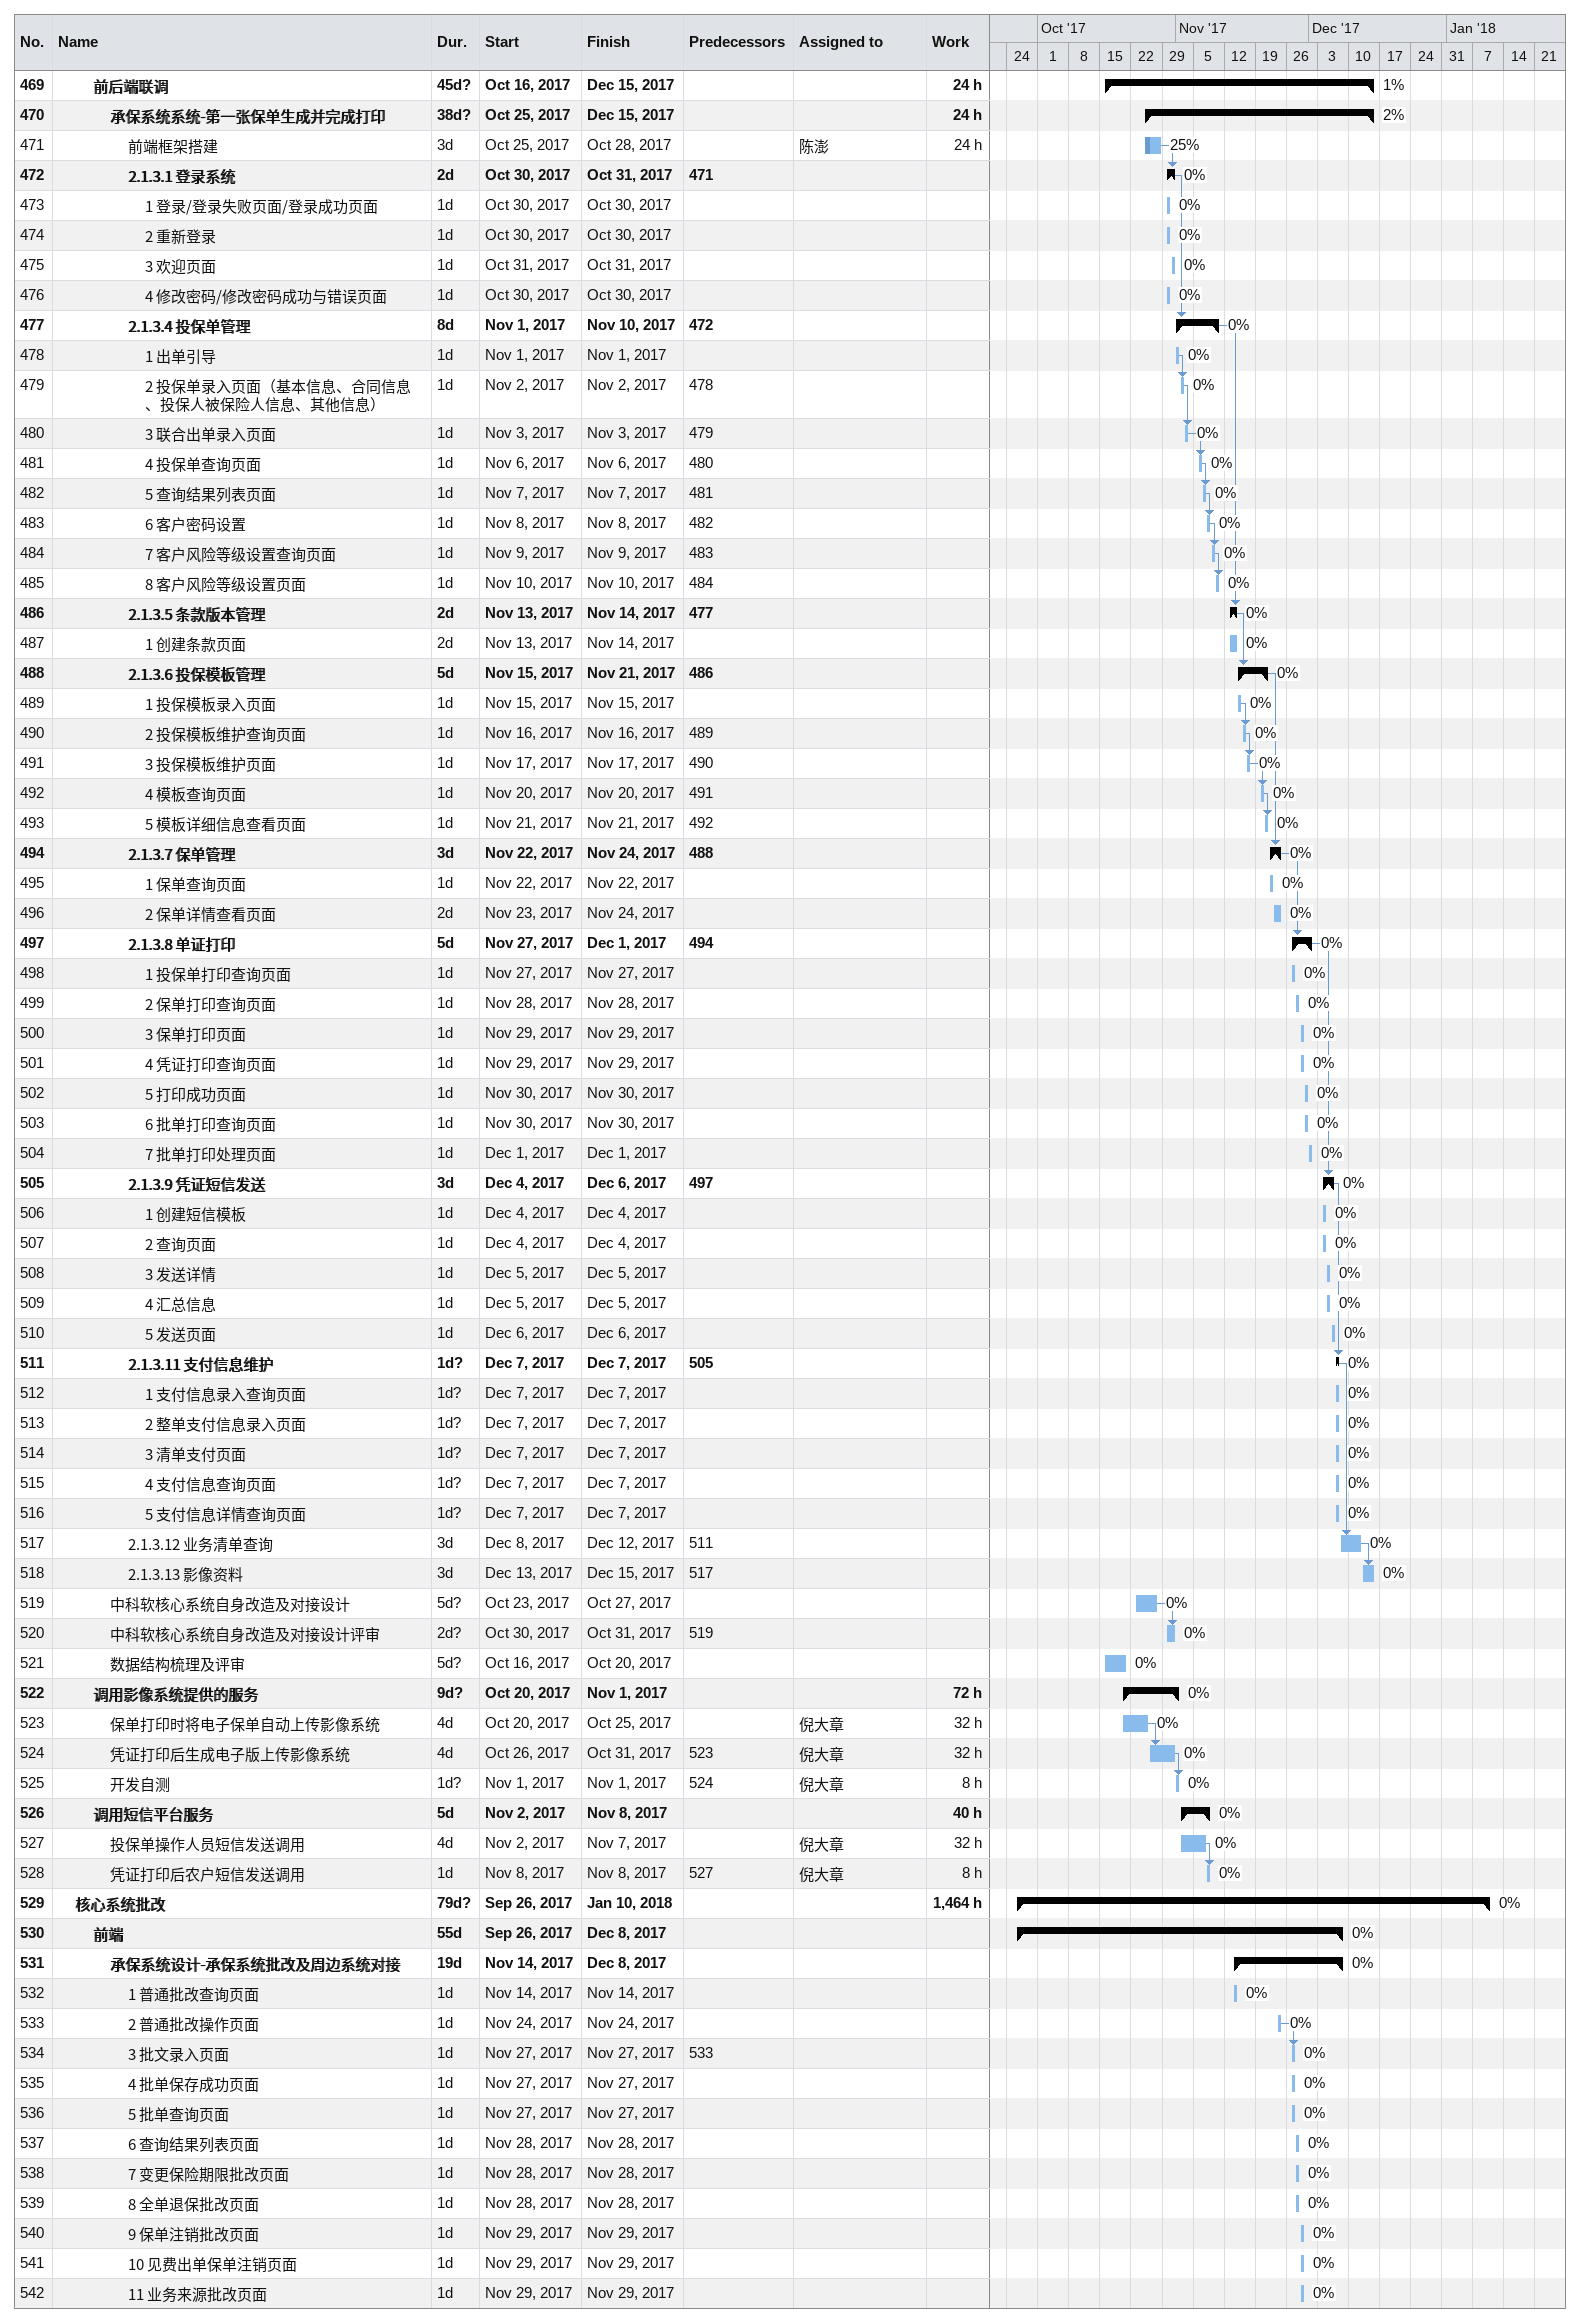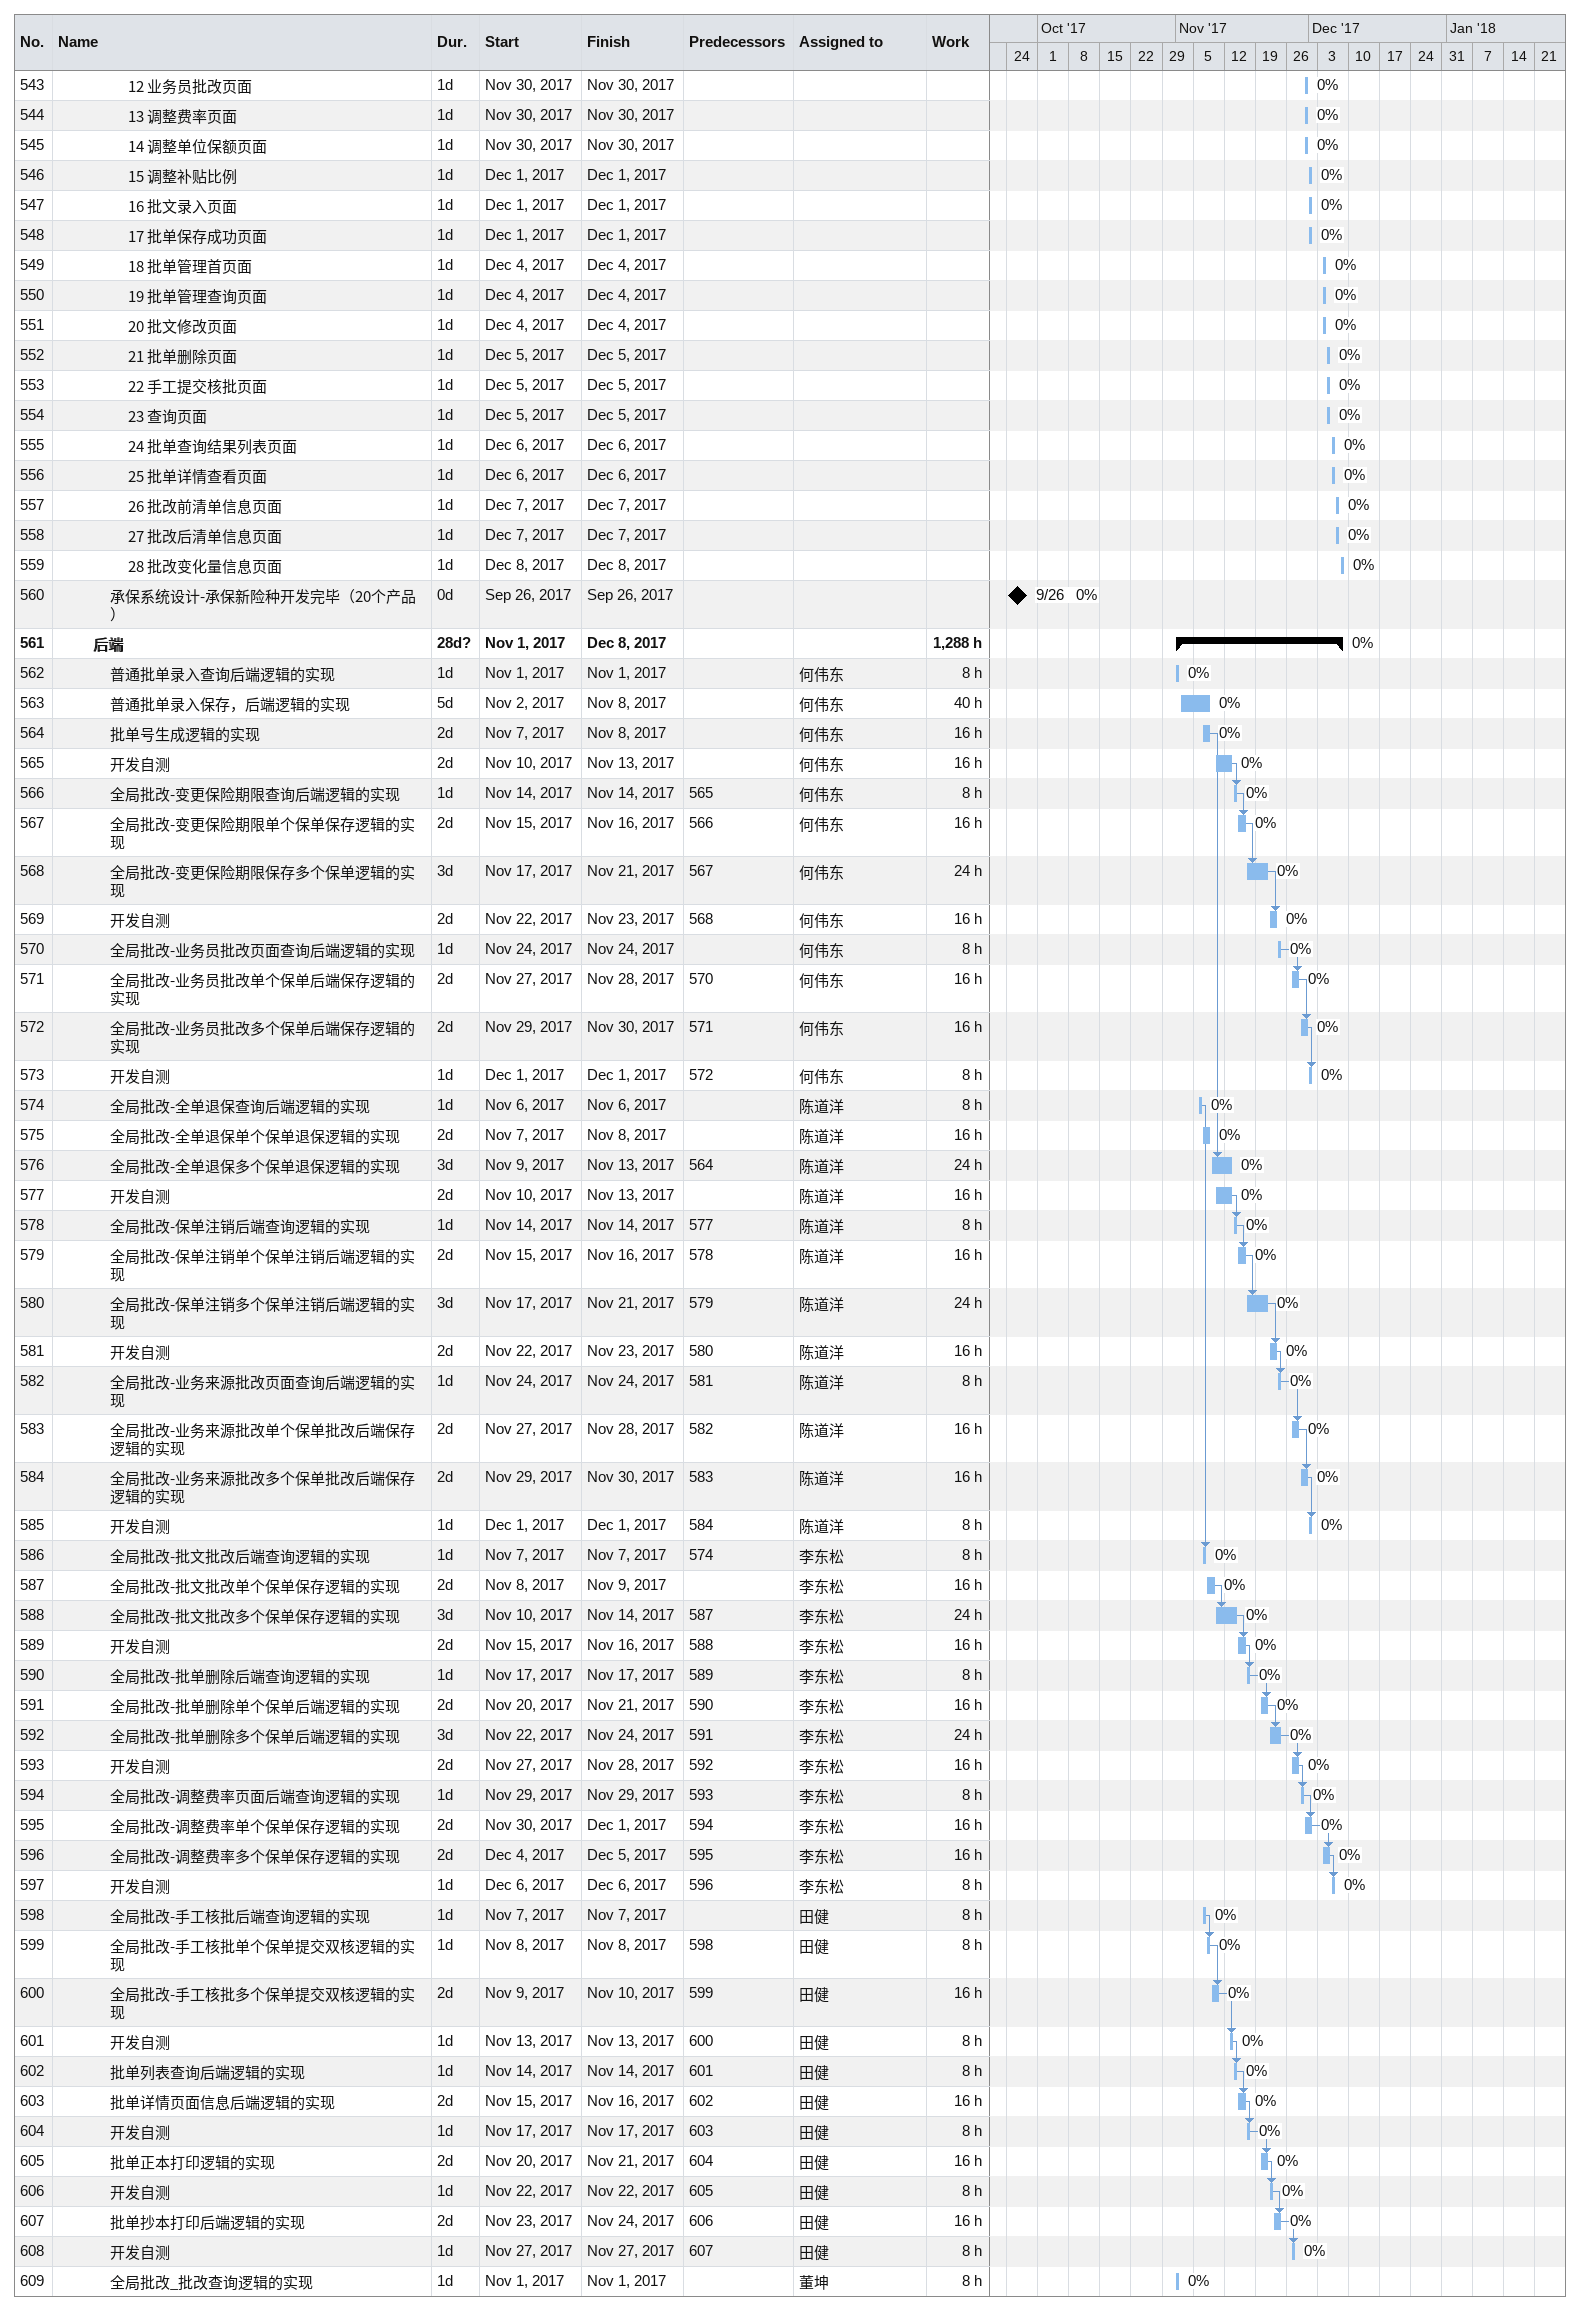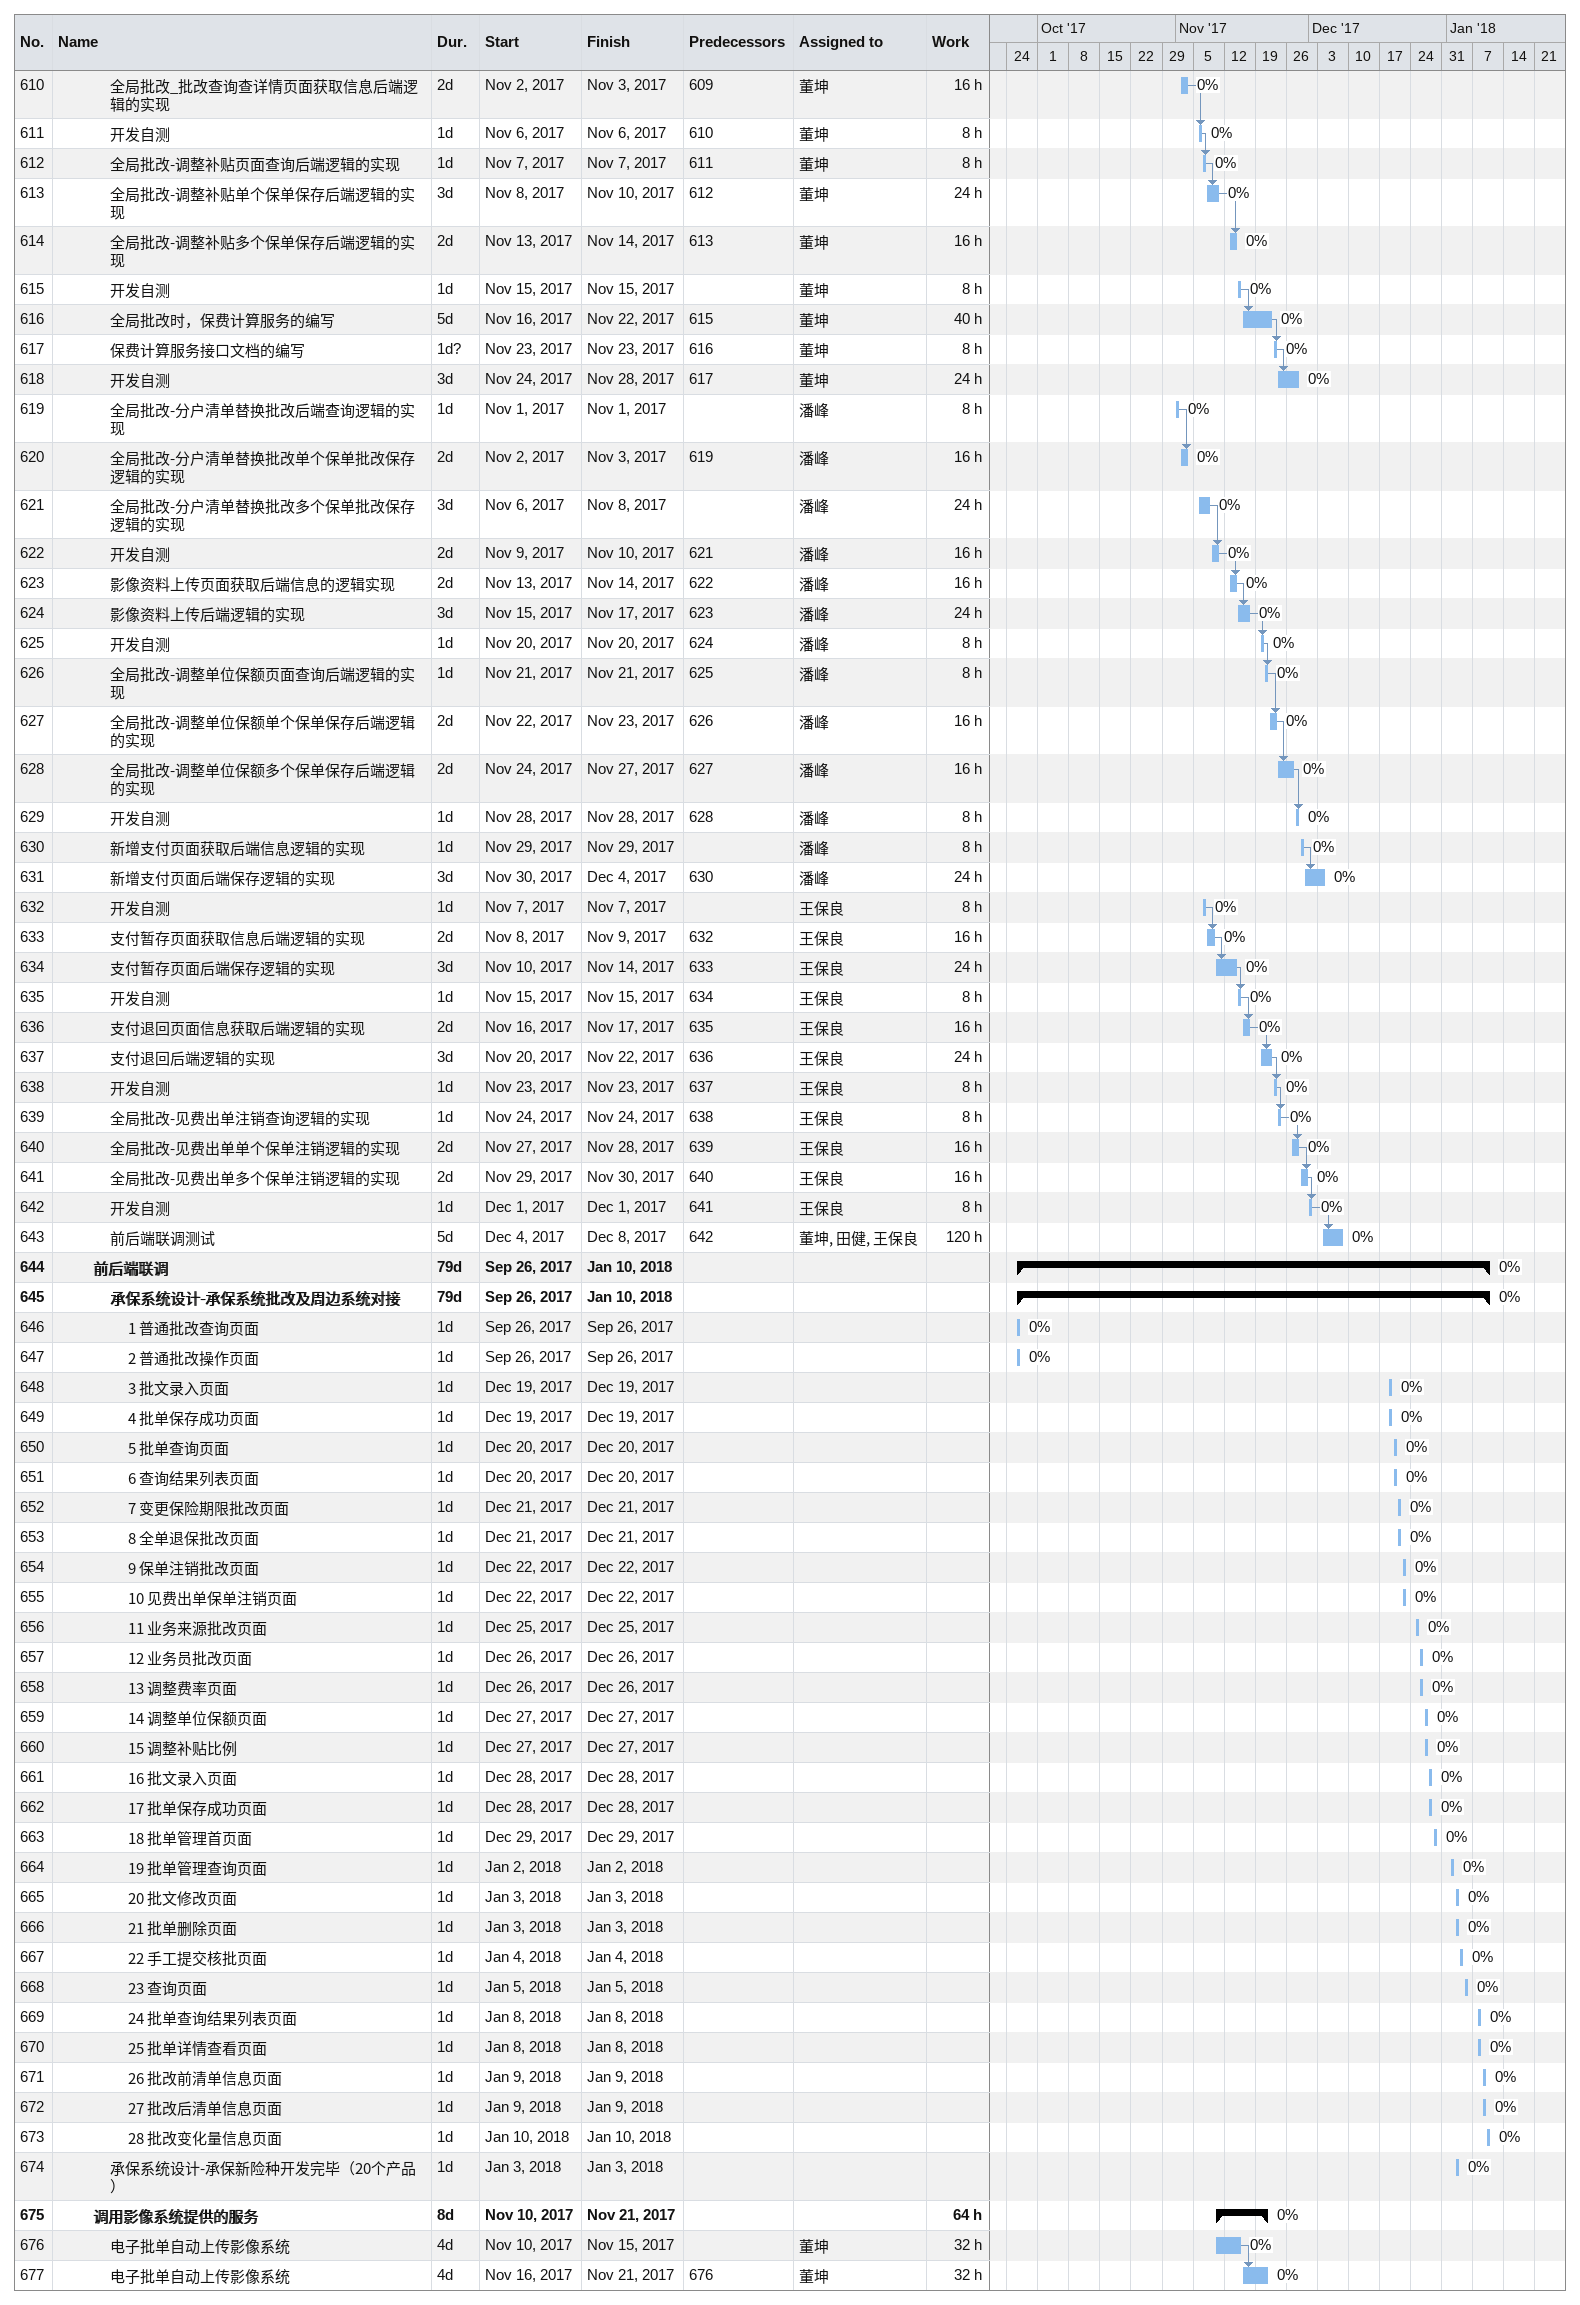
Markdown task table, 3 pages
| ID | Level | Task | Duration | Start | Finish | Predecessors | Resources | % complete | Work (h) |
|---|---|---|---|---|---|---|---|---|---|
| 469 | 3 | **前后端联调** | 45d? | 2017-10-16 | 2017-12-15 |  |  | 1 | 24 |
| 470 | 4 | **承保系统系统-第一张保单生成并完成打印** | 38d? | 2017-10-25 | 2017-12-15 |  |  | 2 | 24 |
| 471 | 5 | 前端框架搭建 | 3d | 2017-10-25 | 2017-10-28 |  | 陈澎 | 25 | 24 |
| 472 | 5 | **2.1.3.1 登录系统** | 2d | 2017-10-30 | 2017-10-31 | 471 |  | 0 |  |
| 473 | 6 | 1 登录/登录失败页面/登录成功页面 | 1d | 2017-10-30 | 2017-10-30 |  |  | 0 |  |
| 474 | 6 | 2 重新登录 | 1d | 2017-10-30 | 2017-10-30 |  |  | 0 |  |
| 475 | 6 | 3 欢迎页面 | 1d | 2017-10-31 | 2017-10-31 |  |  | 0 |  |
| 476 | 6 | 4 修改密码/修改密码成功与错误页面 | 1d | 2017-10-30 | 2017-10-30 |  |  | 0 |  |
| 477 | 5 | **2.1.3.4 投保单管理** | 8d | 2017-11-01 | 2017-11-10 | 472 |  | 0 |  |
| 478 | 6 | 1 出单引导 | 1d | 2017-11-01 | 2017-11-01 |  |  | 0 |  |
| 479 | 6 | 2 投保单录入页面（基本信息、合同信息、投保人被保险人信息、其他信息） | 1d | 2017-11-02 | 2017-11-02 | 478 |  | 0 |  |
| 480 | 6 | 3 联合出单录入页面 | 1d | 2017-11-03 | 2017-11-03 | 479 |  | 0 |  |
| 481 | 6 | 4 投保单查询页面 | 1d | 2017-11-06 | 2017-11-06 | 480 |  | 0 |  |
| 482 | 6 | 5 查询结果列表页面 | 1d | 2017-11-07 | 2017-11-07 | 481 |  | 0 |  |
| 483 | 6 | 6 客户密码设置 | 1d | 2017-11-08 | 2017-11-08 | 482 |  | 0 |  |
| 484 | 6 | 7 客户风险等级设置查询页面 | 1d | 2017-11-09 | 2017-11-09 | 483 |  | 0 |  |
| 485 | 6 | 8 客户风险等级设置页面 | 1d | 2017-11-10 | 2017-11-10 | 484 |  | 0 |  |
| 486 | 5 | **2.1.3.5 条款版本管理** | 2d | 2017-11-13 | 2017-11-14 | 477 |  | 0 |  |
| 487 | 6 | 1 创建条款页面 | 2d | 2017-11-13 | 2017-11-14 |  |  | 0 |  |
| 488 | 5 | **2.1.3.6 投保模板管理** | 5d | 2017-11-15 | 2017-11-21 | 486 |  | 0 |  |
| 489 | 6 | 1 投保模板录入页面 | 1d | 2017-11-15 | 2017-11-15 |  |  | 0 |  |
| 490 | 6 | 2 投保模板维护查询页面 | 1d | 2017-11-16 | 2017-11-16 | 489 |  | 0 |  |
| 491 | 6 | 3 投保模板维护页面 | 1d | 2017-11-17 | 2017-11-17 | 490 |  | 0 |  |
| 492 | 6 | 4 模板查询页面 | 1d | 2017-11-20 | 2017-11-20 | 491 |  | 0 |  |
| 493 | 6 | 5 模板详细信息查看页面 | 1d | 2017-11-21 | 2017-11-21 | 492 |  | 0 |  |
| 494 | 5 | **2.1.3.7 保单管理** | 3d | 2017-11-22 | 2017-11-24 | 488 |  | 0 |  |
| 495 | 6 | 1 保单查询页面 | 1d | 2017-11-22 | 2017-11-22 |  |  | 0 |  |
| 496 | 6 | 2 保单详情查看页面 | 2d | 2017-11-23 | 2017-11-24 |  |  | 0 |  |
| 497 | 5 | **2.1.3.8 单证打印** | 5d | 2017-11-27 | 2017-12-01 | 494 |  | 0 |  |
| 498 | 6 | 1 投保单打印查询页面 | 1d | 2017-11-27 | 2017-11-27 |  |  | 0 |  |
| 499 | 6 | 2 保单打印查询页面 | 1d | 2017-11-28 | 2017-11-28 |  |  | 0 |  |
| 500 | 6 | 3 保单打印页面 | 1d | 2017-11-29 | 2017-11-29 |  |  | 0 |  |
| 501 | 6 | 4 凭证打印查询页面 | 1d | 2017-11-29 | 2017-11-29 |  |  | 0 |  |
| 502 | 6 | 5 打印成功页面 | 1d | 2017-11-30 | 2017-11-30 |  |  | 0 |  |
| 503 | 6 | 6 批单打印查询页面 | 1d | 2017-11-30 | 2017-11-30 |  |  | 0 |  |
| 504 | 6 | 7 批单打印处理页面 | 1d | 2017-12-01 | 2017-12-01 |  |  | 0 |  |
| 505 | 5 | **2.1.3.9 凭证短信发送** | 3d | 2017-12-04 | 2017-12-06 | 497 |  | 0 |  |
| 506 | 6 | 1 创建短信模板 | 1d | 2017-12-04 | 2017-12-04 |  |  | 0 |  |
| 507 | 6 | 2 查询页面 | 1d | 2017-12-04 | 2017-12-04 |  |  | 0 |  |
| 508 | 6 | 3 发送详情 | 1d | 2017-12-05 | 2017-12-05 |  |  | 0 |  |
| 509 | 6 | 4 汇总信息 | 1d | 2017-12-05 | 2017-12-05 |  |  | 0 |  |
| 510 | 6 | 5 发送页面 | 1d | 2017-12-06 | 2017-12-06 |  |  | 0 |  |
| 511 | 5 | **2.1.3.11 支付信息维护** | 1d? | 2017-12-07 | 2017-12-07 | 505 |  | 0 |  |
| 512 | 6 | 1 支付信息录入查询页面 | 1d? | 2017-12-07 | 2017-12-07 |  |  | 0 |  |
| 513 | 6 | 2 整单支付信息录入页面 | 1d? | 2017-12-07 | 2017-12-07 |  |  | 0 |  |
| 514 | 6 | 3 清单支付页面 | 1d? | 2017-12-07 | 2017-12-07 |  |  | 0 |  |
| 515 | 6 | 4 支付信息查询页面 | 1d? | 2017-12-07 | 2017-12-07 |  |  | 0 |  |
| 516 | 6 | 5 支付信息详情查询页面 | 1d? | 2017-12-07 | 2017-12-07 |  |  | 0 |  |
| 517 | 5 | 2.1.3.12 业务清单查询 | 3d | 2017-12-08 | 2017-12-12 | 511 |  | 0 |  |
| 518 | 5 | 2.1.3.13 影像资料 | 3d | 2017-12-13 | 2017-12-15 | 517 |  | 0 |  |
| 519 | 4 | 中科软核心系统自身改造及对接设计 | 5d? | 2017-10-23 | 2017-10-27 |  |  | 0 |  |
| 520 | 4 | 中科软核心系统自身改造及对接设计评审 | 2d? | 2017-10-30 | 2017-10-31 | 519 |  | 0 |  |
| 521 | 4 | 数据结构梳理及评审 | 5d? | 2017-10-16 | 2017-10-20 |  |  | 0 |  |
| 522 | 3 | **调用影像系统提供的服务** | 9d? | 2017-10-20 | 2017-11-01 |  |  | 0 | 72 |
| 523 | 4 | 保单打印时将电子保单自动上传影像系统 | 4d | 2017-10-20 | 2017-10-25 |  | 倪大章 | 0 | 32 |
| 524 | 4 | 凭证打印后生成电子版上传影像系统 | 4d | 2017-10-26 | 2017-10-31 | 523 | 倪大章 | 0 | 32 |
| 525 | 4 | 开发自测 | 1d? | 2017-11-01 | 2017-11-01 | 524 | 倪大章 | 0 | 8 |
| 526 | 3 | **调用短信平台服务** | 5d | 2017-11-02 | 2017-11-08 |  |  | 0 | 40 |
| 527 | 4 | 投保单操作人员短信发送调用 | 4d | 2017-11-02 | 2017-11-07 |  | 倪大章 | 0 | 32 |
| 528 | 4 | 凭证打印后农户短信发送调用 | 1d | 2017-11-08 | 2017-11-08 | 527 | 倪大章 | 0 | 8 |
| 529 | 2 | **核心系统批改** | 79d? | 2017-09-26 | 2018-01-10 |  |  | 0 | 1464 |
| 530 | 3 | **前端** | 55d | 2017-09-26 | 2017-12-08 |  |  | 0 |  |
| 531 | 4 | **承保系统设计-承保系统批改及周边系统对接** | 19d | 2017-11-14 | 2017-12-08 |  |  | 0 |  |
| 532 | 5 | 1 普通批改查询页面 | 1d | 2017-11-14 | 2017-11-14 |  |  | 0 |  |
| 533 | 5 | 2 普通批改操作页面 | 1d | 2017-11-24 | 2017-11-24 |  |  | 0 |  |
| 534 | 5 | 3 批文录入页面 | 1d | 2017-11-27 | 2017-11-27 | 533 |  | 0 |  |
| 535 | 5 | 4 批单保存成功页面 | 1d | 2017-11-27 | 2017-11-27 |  |  | 0 |  |
| 536 | 5 | 5 批单查询页面 | 1d | 2017-11-27 | 2017-11-27 |  |  | 0 |  |
| 537 | 5 | 6 查询结果列表页面 | 1d | 2017-11-28 | 2017-11-28 |  |  | 0 |  |
| 538 | 5 | 7 变更保险期限批改页面 | 1d | 2017-11-28 | 2017-11-28 |  |  | 0 |  |
| 539 | 5 | 8 全单退保批改页面 | 1d | 2017-11-28 | 2017-11-28 |  |  | 0 |  |
| 540 | 5 | 9 保单注销批改页面 | 1d | 2017-11-29 | 2017-11-29 |  |  | 0 |  |
| 541 | 5 | 10 见费出单保单注销页面 | 1d | 2017-11-29 | 2017-11-29 |  |  | 0 |  |
| 542 | 5 | 11 业务来源批改页面 | 1d | 2017-11-29 | 2017-11-29 |  |  | 0 |  |
| 543 | 5 | 12 业务员批改页面 | 1d | 2017-11-30 | 2017-11-30 |  |  | 0 |  |
| 544 | 5 | 13 调整费率页面 | 1d | 2017-11-30 | 2017-11-30 |  |  | 0 |  |
| 545 | 5 | 14 调整单位保额页面 | 1d | 2017-11-30 | 2017-11-30 |  |  | 0 |  |
| 546 | 5 | 15 调整补贴比例 | 1d | 2017-12-01 | 2017-12-01 |  |  | 0 |  |
| 547 | 5 | 16 批文录入页面 | 1d | 2017-12-01 | 2017-12-01 |  |  | 0 |  |
| 548 | 5 | 17 批单保存成功页面 | 1d | 2017-12-01 | 2017-12-01 |  |  | 0 |  |
| 549 | 5 | 18 批单管理首页面 | 1d | 2017-12-04 | 2017-12-04 |  |  | 0 |  |
| 550 | 5 | 19 批单管理查询页面 | 1d | 2017-12-04 | 2017-12-04 |  |  | 0 |  |
| 551 | 5 | 20 批文修改页面 | 1d | 2017-12-04 | 2017-12-04 |  |  | 0 |  |
| 552 | 5 | 21 批单删除页面 | 1d | 2017-12-05 | 2017-12-05 |  |  | 0 |  |
| 553 | 5 | 22 手工提交核批页面 | 1d | 2017-12-05 | 2017-12-05 |  |  | 0 |  |
| 554 | 5 | 23 查询页面 | 1d | 2017-12-05 | 2017-12-05 |  |  | 0 |  |
| 555 | 5 | 24 批单查询结果列表页面 | 1d | 2017-12-06 | 2017-12-06 |  |  | 0 |  |
| 556 | 5 | 25 批单详情查看页面 | 1d | 2017-12-06 | 2017-12-06 |  |  | 0 |  |
| 557 | 5 | 26 批改前清单信息页面 | 1d | 2017-12-07 | 2017-12-07 |  |  | 0 |  |
| 558 | 5 | 27 批改后清单信息页面 | 1d | 2017-12-07 | 2017-12-07 |  |  | 0 |  |
| 559 | 5 | 28 批改变化量信息页面 | 1d | 2017-12-08 | 2017-12-08 |  |  | 0 |  |
| 560 | 4 | 承保系统设计-承保新险种开发完毕（20个产品） | 0d | 2017-09-26 | 2017-09-26 |  |  | 0 |  |
| 561 | 3 | **后端** | 28d? | 2017-11-01 | 2017-12-08 |  |  | 0 | 1288 |
| 562 | 4 | 普通批单录入查询后端逻辑的实现 | 1d | 2017-11-01 | 2017-11-01 |  | 何伟东 | 0 | 8 |
| 563 | 4 | 普通批单录入保存，后端逻辑的实现 | 5d | 2017-11-02 | 2017-11-08 |  | 何伟东 | 0 | 40 |
| 564 | 4 | 批单号生成逻辑的实现 | 2d | 2017-11-07 | 2017-11-08 |  | 何伟东 | 0 | 16 |
| 565 | 4 | 开发自测 | 2d | 2017-11-10 | 2017-11-13 |  | 何伟东 | 0 | 16 |
| 566 | 4 | 全局批改-变更保险期限查询后端逻辑的实现 | 1d | 2017-11-14 | 2017-11-14 | 565 | 何伟东 | 0 | 8 |
| 567 | 4 | 全局批改-变更保险期限单个保单保存逻辑的实现 | 2d | 2017-11-15 | 2017-11-16 | 566 | 何伟东 | 0 | 16 |
| 568 | 4 | 全局批改-变更保险期限保存多个保单逻辑的实现 | 3d | 2017-11-17 | 2017-11-21 | 567 | 何伟东 | 0 | 24 |
| 569 | 4 | 开发自测 | 2d | 2017-11-22 | 2017-11-23 | 568 | 何伟东 | 0 | 16 |
| 570 | 4 | 全局批改-业务员批改页面查询后端逻辑的实现 | 1d | 2017-11-24 | 2017-11-24 |  | 何伟东 | 0 | 8 |
| 571 | 4 | 全局批改-业务员批改单个保单后端保存逻辑的实现 | 2d | 2017-11-27 | 2017-11-28 | 570 | 何伟东 | 0 | 16 |
| 572 | 4 | 全局批改-业务员批改多个保单后端保存逻辑的实现 | 2d | 2017-11-29 | 2017-11-30 | 571 | 何伟东 | 0 | 16 |
| 573 | 4 | 开发自测 | 1d | 2017-12-01 | 2017-12-01 | 572 | 何伟东 | 0 | 8 |
| 574 | 4 | 全局批改-全单退保查询后端逻辑的实现 | 1d | 2017-11-06 | 2017-11-06 |  | 陈道洋 | 0 | 8 |
| 575 | 4 | 全局批改-全单退保单个保单退保逻辑的实现 | 2d | 2017-11-07 | 2017-11-08 |  | 陈道洋 | 0 | 16 |
| 576 | 4 | 全局批改-全单退保多个保单退保逻辑的实现 | 3d | 2017-11-09 | 2017-11-13 | 564 | 陈道洋 | 0 | 24 |
| 577 | 4 | 开发自测 | 2d | 2017-11-10 | 2017-11-13 |  | 陈道洋 | 0 | 16 |
| 578 | 4 | 全局批改-保单注销后端查询逻辑的实现 | 1d | 2017-11-14 | 2017-11-14 | 577 | 陈道洋 | 0 | 8 |
| 579 | 4 | 全局批改-保单注销单个保单注销后端逻辑的实现 | 2d | 2017-11-15 | 2017-11-16 | 578 | 陈道洋 | 0 | 16 |
| 580 | 4 | 全局批改-保单注销多个保单注销后端逻辑的实现 | 3d | 2017-11-17 | 2017-11-21 | 579 | 陈道洋 | 0 | 24 |
| 581 | 4 | 开发自测 | 2d | 2017-11-22 | 2017-11-23 | 580 | 陈道洋 | 0 | 16 |
| 582 | 4 | 全局批改-业务来源批改页面查询后端逻辑的实现 | 1d | 2017-11-24 | 2017-11-24 | 581 | 陈道洋 | 0 | 8 |
| 583 | 4 | 全局批改-业务来源批改单个保单批改后端保存逻辑的实现 | 2d | 2017-11-27 | 2017-11-28 | 582 | 陈道洋 | 0 | 16 |
| 584 | 4 | 全局批改-业务来源批改多个保单批改后端保存逻辑的实现 | 2d | 2017-11-29 | 2017-11-30 | 583 | 陈道洋 | 0 | 16 |
| 585 | 4 | 开发自测 | 1d | 2017-12-01 | 2017-12-01 | 584 | 陈道洋 | 0 | 8 |
| 586 | 4 | 全局批改-批文批改后端查询逻辑的实现 | 1d | 2017-11-07 | 2017-11-07 | 574 | 李东松 | 0 | 8 |
| 587 | 4 | 全局批改-批文批改单个保单保存逻辑的实现 | 2d | 2017-11-08 | 2017-11-09 |  | 李东松 | 0 | 16 |
| 588 | 4 | 全局批改-批文批改多个保单保存逻辑的实现 | 3d | 2017-11-10 | 2017-11-14 | 587 | 李东松 | 0 | 24 |
| 589 | 4 | 开发自测 | 2d | 2017-11-15 | 2017-11-16 | 588 | 李东松 | 0 | 16 |
| 590 | 4 | 全局批改-批单删除后端查询逻辑的实现 | 1d | 2017-11-17 | 2017-11-17 | 589 | 李东松 | 0 | 8 |
| 591 | 4 | 全局批改-批单删除单个保单后端逻辑的实现 | 2d | 2017-11-20 | 2017-11-21 | 590 | 李东松 | 0 | 16 |
| 592 | 4 | 全局批改-批单删除多个保单后端逻辑的实现 | 3d | 2017-11-22 | 2017-11-24 | 591 | 李东松 | 0 | 24 |
| 593 | 4 | 开发自测 | 2d | 2017-11-27 | 2017-11-28 | 592 | 李东松 | 0 | 16 |
| 594 | 4 | 全局批改-调整费率页面后端查询逻辑的实现 | 1d | 2017-11-29 | 2017-11-29 | 593 | 李东松 | 0 | 8 |
| 595 | 4 | 全局批改-调整费率单个保单保存逻辑的实现 | 2d | 2017-11-30 | 2017-12-01 | 594 | 李东松 | 0 | 16 |
| 596 | 4 | 全局批改-调整费率多个保单保存逻辑的实现 | 2d | 2017-12-04 | 2017-12-05 | 595 | 李东松 | 0 | 16 |
| 597 | 4 | 开发自测 | 1d | 2017-12-06 | 2017-12-06 | 596 | 李东松 | 0 | 8 |
| 598 | 4 | 全局批改-手工核批后端查询逻辑的实现 | 1d | 2017-11-07 | 2017-11-07 |  | 田健 | 0 | 8 |
| 599 | 4 | 全局批改-手工核批单个保单提交双核逻辑的实现 | 1d | 2017-11-08 | 2017-11-08 | 598 | 田健 | 0 | 8 |
| 600 | 4 | 全局批改-手工核批多个保单提交双核逻辑的实现 | 2d | 2017-11-09 | 2017-11-10 | 599 | 田健 | 0 | 16 |
| 601 | 4 | 开发自测 | 1d | 2017-11-13 | 2017-11-13 | 600 | 田健 | 0 | 8 |
| 602 | 4 | 批单列表查询后端逻辑的实现 | 1d | 2017-11-14 | 2017-11-14 | 601 | 田健 | 0 | 8 |
| 603 | 4 | 批单详情页面信息后端逻辑的实现 | 2d | 2017-11-15 | 2017-11-16 | 602 | 田健 | 0 | 16 |
| 604 | 4 | 开发自测 | 1d | 2017-11-17 | 2017-11-17 | 603 | 田健 | 0 | 8 |
| 605 | 4 | 批单正本打印逻辑的实现 | 2d | 2017-11-20 | 2017-11-21 | 604 | 田健 | 0 | 16 |
| 606 | 4 | 开发自测 | 1d | 2017-11-22 | 2017-11-22 | 605 | 田健 | 0 | 8 |
| 607 | 4 | 批单抄本打印后端逻辑的实现 | 2d | 2017-11-23 | 2017-11-24 | 606 | 田健 | 0 | 16 |
| 608 | 4 | 开发自测 | 1d | 2017-11-27 | 2017-11-27 | 607 | 田健 | 0 | 8 |
| 609 | 4 | 全局批改_批改查询逻辑的实现 | 1d | 2017-11-01 | 2017-11-01 |  | 董坤 | 0 | 8 |
| 610 | 4 | 全局批改_批改查询查详情页面获取信息后端逻辑的实现 | 2d | 2017-11-02 | 2017-11-03 | 609 | 董坤 | 0 | 16 |
| 611 | 4 | 开发自测 | 1d | 2017-11-06 | 2017-11-06 | 610 | 董坤 | 0 | 8 |
| 612 | 4 | 全局批改-调整补贴页面查询后端逻辑的实现 | 1d | 2017-11-07 | 2017-11-07 | 611 | 董坤 | 0 | 8 |
| 613 | 4 | 全局批改-调整补贴单个保单保存后端逻辑的实现 | 3d | 2017-11-08 | 2017-11-10 | 612 | 董坤 | 0 | 24 |
| 614 | 4 | 全局批改-调整补贴多个保单保存后端逻辑的实现 | 2d | 2017-11-13 | 2017-11-14 | 613 | 董坤 | 0 | 16 |
| 615 | 4 | 开发自测 | 1d | 2017-11-15 | 2017-11-15 |  | 董坤 | 0 | 8 |
| 616 | 4 | 全局批改时，保费计算服务的编写 | 5d | 2017-11-16 | 2017-11-22 | 615 | 董坤 | 0 | 40 |
| 617 | 4 | 保费计算服务接口文档的编写 | 1d? | 2017-11-23 | 2017-11-23 | 616 | 董坤 | 0 | 8 |
| 618 | 4 | 开发自测 | 3d | 2017-11-24 | 2017-11-28 | 617 | 董坤 | 0 | 24 |
| 619 | 4 | 全局批改-分户清单替换批改后端查询逻辑的实现 | 1d | 2017-11-01 | 2017-11-01 |  | 潘峰 | 0 | 8 |
| 620 | 4 | 全局批改-分户清单替换批改单个保单批改保存逻辑的实现 | 2d | 2017-11-02 | 2017-11-03 | 619 | 潘峰 | 0 | 16 |
| 621 | 4 | 全局批改-分户清单替换批改多个保单批改保存逻辑的实现 | 3d | 2017-11-06 | 2017-11-08 |  | 潘峰 | 0 | 24 |
| 622 | 4 | 开发自测 | 2d | 2017-11-09 | 2017-11-10 | 621 | 潘峰 | 0 | 16 |
| 623 | 4 | 影像资料上传页面获取后端信息的逻辑实现 | 2d | 2017-11-13 | 2017-11-14 | 622 | 潘峰 | 0 | 16 |
| 624 | 4 | 影像资料上传后端逻辑的实现 | 3d | 2017-11-15 | 2017-11-17 | 623 | 潘峰 | 0 | 24 |
| 625 | 4 | 开发自测 | 1d | 2017-11-20 | 2017-11-20 | 624 | 潘峰 | 0 | 8 |
| 626 | 4 | 全局批改-调整单位保额页面查询后端逻辑的实现 | 1d | 2017-11-21 | 2017-11-21 | 625 | 潘峰 | 0 | 8 |
| 627 | 4 | 全局批改-调整单位保额单个保单保存后端逻辑的实现 | 2d | 2017-11-22 | 2017-11-23 | 626 | 潘峰 | 0 | 16 |
| 628 | 4 | 全局批改-调整单位保额多个保单保存后端逻辑的实现 | 2d | 2017-11-24 | 2017-11-27 | 627 | 潘峰 | 0 | 16 |
| 629 | 4 | 开发自测 | 1d | 2017-11-28 | 2017-11-28 | 628 | 潘峰 | 0 | 8 |
| 630 | 4 | 新增支付页面获取后端信息逻辑的实现 | 1d | 2017-11-29 | 2017-11-29 |  | 潘峰 | 0 | 8 |
| 631 | 4 | 新增支付页面后端保存逻辑的实现 | 3d | 2017-11-30 | 2017-12-04 | 630 | 潘峰 | 0 | 24 |
| 632 | 4 | 开发自测 | 1d | 2017-11-07 | 2017-11-07 |  | 王保良 | 0 | 8 |
| 633 | 4 | 支付暂存页面获取信息后端逻辑的实现 | 2d | 2017-11-08 | 2017-11-09 | 632 | 王保良 | 0 | 16 |
| 634 | 4 | 支付暂存页面后端保存逻辑的实现 | 3d | 2017-11-10 | 2017-11-14 | 633 | 王保良 | 0 | 24 |
| 635 | 4 | 开发自测 | 1d | 2017-11-15 | 2017-11-15 | 634 | 王保良 | 0 | 8 |
| 636 | 4 | 支付退回页面信息获取后端逻辑的实现 | 2d | 2017-11-16 | 2017-11-17 | 635 | 王保良 | 0 | 16 |
| 637 | 4 | 支付退回后端逻辑的实现 | 3d | 2017-11-20 | 2017-11-22 | 636 | 王保良 | 0 | 24 |
| 638 | 4 | 开发自测 | 1d | 2017-11-23 | 2017-11-23 | 637 | 王保良 | 0 | 8 |
| 639 | 4 | 全局批改-见费出单注销查询逻辑的实现 | 1d | 2017-11-24 | 2017-11-24 | 638 | 王保良 | 0 | 8 |
| 640 | 4 | 全局批改-见费出单单个保单注销逻辑的实现 | 2d | 2017-11-27 | 2017-11-28 | 639 | 王保良 | 0 | 16 |
| 641 | 4 | 全局批改-见费出单多个保单注销逻辑的实现 | 2d | 2017-11-29 | 2017-11-30 | 640 | 王保良 | 0 | 16 |
| 642 | 4 | 开发自测 | 1d | 2017-12-01 | 2017-12-01 | 641 | 王保良 | 0 | 8 |
| 643 | 4 | 前后端联调测试 | 5d | 2017-12-04 | 2017-12-08 | 642 | 董坤, 田健, 王保良 | 0 | 120 |
| 644 | 3 | **前后端联调** | 79d | 2017-09-26 | 2018-01-10 |  |  | 0 |  |
| 645 | 4 | **承保系统设计-承保系统批改及周边系统对接** | 79d | 2017-09-26 | 2018-01-10 |  |  | 0 |  |
| 646 | 5 | 1 普通批改查询页面 | 1d | 2017-09-26 | 2017-09-26 |  |  | 0 |  |
| 647 | 5 | 2 普通批改操作页面 | 1d | 2017-09-26 | 2017-09-26 |  |  | 0 |  |
| 648 | 5 | 3 批文录入页面 | 1d | 2017-12-19 | 2017-12-19 |  |  | 0 |  |
| 649 | 5 | 4 批单保存成功页面 | 1d | 2017-12-19 | 2017-12-19 |  |  | 0 |  |
| 650 | 5 | 5 批单查询页面 | 1d | 2017-12-20 | 2017-12-20 |  |  | 0 |  |
| 651 | 5 | 6 查询结果列表页面 | 1d | 2017-12-20 | 2017-12-20 |  |  | 0 |  |
| 652 | 5 | 7 变更保险期限批改页面 | 1d | 2017-12-21 | 2017-12-21 |  |  | 0 |  |
| 653 | 5 | 8 全单退保批改页面 | 1d | 2017-12-21 | 2017-12-21 |  |  | 0 |  |
| 654 | 5 | 9 保单注销批改页面 | 1d | 2017-12-22 | 2017-12-22 |  |  | 0 |  |
| 655 | 5 | 10 见费出单保单注销页面 | 1d | 2017-12-22 | 2017-12-22 |  |  | 0 |  |
| 656 | 5 | 11 业务来源批改页面 | 1d | 2017-12-25 | 2017-12-25 |  |  | 0 |  |
| 657 | 5 | 12 业务员批改页面 | 1d | 2017-12-26 | 2017-12-26 |  |  | 0 |  |
| 658 | 5 | 13 调整费率页面 | 1d | 2017-12-26 | 2017-12-26 |  |  | 0 |  |
| 659 | 5 | 14 调整单位保额页面 | 1d | 2017-12-27 | 2017-12-27 |  |  | 0 |  |
| 660 | 5 | 15 调整补贴比例 | 1d | 2017-12-27 | 2017-12-27 |  |  | 0 |  |
| 661 | 5 | 16 批文录入页面 | 1d | 2017-12-28 | 2017-12-28 |  |  | 0 |  |
| 662 | 5 | 17 批单保存成功页面 | 1d | 2017-12-28 | 2017-12-28 |  |  | 0 |  |
| 663 | 5 | 18 批单管理首页面 | 1d | 2017-12-29 | 2017-12-29 |  |  | 0 |  |
| 664 | 5 | 19 批单管理查询页面 | 1d | 2018-01-02 | 2018-01-02 |  |  | 0 |  |
| 665 | 5 | 20 批文修改页面 | 1d | 2018-01-03 | 2018-01-03 |  |  | 0 |  |
| 666 | 5 | 21 批单删除页面 | 1d | 2018-01-03 | 2018-01-03 |  |  | 0 |  |
| 667 | 5 | 22 手工提交核批页面 | 1d | 2018-01-04 | 2018-01-04 |  |  | 0 |  |
| 668 | 5 | 23 查询页面 | 1d | 2018-01-05 | 2018-01-05 |  |  | 0 |  |
| 669 | 5 | 24 批单查询结果列表页面 | 1d | 2018-01-08 | 2018-01-08 |  |  | 0 |  |
| 670 | 5 | 25 批单详情查看页面 | 1d | 2018-01-08 | 2018-01-08 |  |  | 0 |  |
| 671 | 5 | 26 批改前清单信息页面 | 1d | 2018-01-09 | 2018-01-09 |  |  | 0 |  |
| 672 | 5 | 27 批改后清单信息页面 | 1d | 2018-01-09 | 2018-01-09 |  |  | 0 |  |
| 673 | 5 | 28 批改变化量信息页面 | 1d | 2018-01-10 | 2018-01-10 |  |  | 0 |  |
| 674 | 4 | 承保系统设计-承保新险种开发完毕（20个产品） | 1d | 2018-01-03 | 2018-01-03 |  |  | 0 |  |
| 675 | 3 | **调用影像系统提供的服务** | 8d | 2017-11-10 | 2017-11-21 |  |  | 0 | 64 |
| 676 | 4 | 电子批单自动上传影像系统 | 4d | 2017-11-10 | 2017-11-15 |  | 董坤 | 0 | 32 |
| 677 | 4 | 电子批单自动上传影像系统 | 4d | 2017-11-16 | 2017-11-21 | 676 | 董坤 | 0 | 32 |
